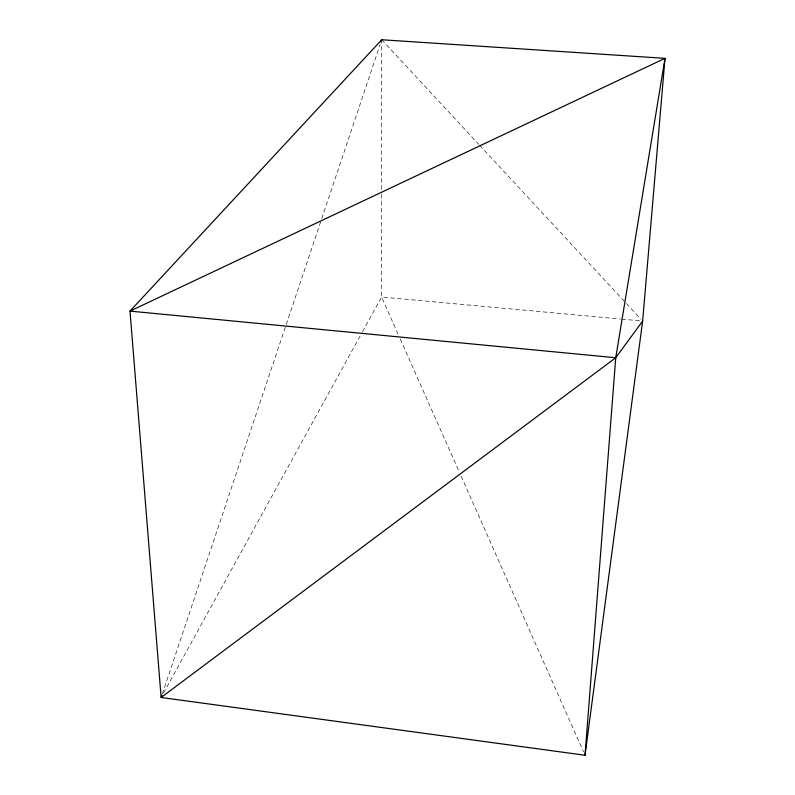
<?xml version="1.0" encoding="UTF-8"?>
<svg xmlns="http://www.w3.org/2000/svg" width="795" height="795" viewBox="0 0 795 795"><rect width="100%" height="100%" fill="white"/><g stroke="black" fill="none" stroke-linecap="round" stroke-linejoin="round"><path stroke-width="0.6" stroke-dasharray="3.98 2.98" d="M381.66 194.358L381.6 297.022L398.216 334.447M381.66 189.409L381.749 42.224M162.309 693.946L285.842 325.662M286.24 324.489L321.359 219.768M321.756 218.595L380.169 44.46M163.512 693.131L361.884 332.837M362.48 331.744L381.6 297.022L620.488 319.014M621.72 319.123L641.426 320.941M381.749 39.75L478.848 144.442M479.693 145.356L640.969 319.232M400.223 338.988L459.142 471.693M461.15 476.225L583.51 751.851"/><path stroke-width="1.19" d="M585.021 755.25L615.737 357.75L664.998 58.343L381.749 39.75L130.002 311.113L161.127 697.473L585.021 755.25L642.648 321.051L664.998 58.343L130.002 311.113L615.737 357.75L642.648 321.051M161.912 695.118L161.127 697.473L615.737 357.75M380.954 42.105L381.749 39.75"/></g></svg>
